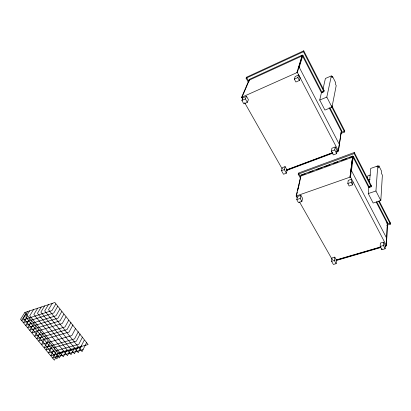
<?xml version="1.0" encoding="UTF-8"?>
<svg xmlns="http://www.w3.org/2000/svg" width="411" height="411" viewBox="0 0 411 411"><rect width="100%" height="100%" fill="white"/><g stroke="black" fill="none" stroke-linecap="round" stroke-linejoin="round"><path stroke-width="0.62" d="M386.741 225.29L390.404 224.17L390.45 222.978L379.055 200.763M385.184 246.22L386.407 245.86L387.337 222.315L376.779 201.806M386.407 245.86L387.439 223.42L386.854 223.276M385.122 248.768L385.287 245.377L383.586 242.136L380.36 243.086L380.165 246.461L381.881 249.708L385.122 248.768L383.412 245.511L383.586 242.136M381.881 249.708L381.942 248.578M299.655 181.996L300.795 176.098L352.566 157.182L352.725 157.49L353.177 157.321L368.785 187.611L368.261 193.566L373.173 203.044L380.822 200.547L382.379 175.168L381.387 173.19L381.521 171.079L378.942 165.926L376.82 166.676M378.942 165.926L378.793 168.022L377.75 165.946L370.717 168.428L369.479 182.669M380.822 200.547L375.937 190.997L377.75 165.946M368.785 187.611L371.215 186.789L371.308 185.654L354.297 152.496L298.448 173.072L298.186 174.156L300.677 178.61M367.598 178.102L367.799 175.923L370.481 174.994M352.556 184.852L351.23 182.325L351.621 179.201L348.23 180.388L347.819 183.506L349.15 186.029L352.556 184.852L352.936 181.724M371.215 186.789L354.164 153.575L354.297 152.496M349.247 157.726L353.316 156.237L351.472 170.668L351.009 170.832L352.705 156.098L301.047 175.009L296.156 196.032L297.292 198.051M385.045 245.65L386.273 245.295L350.48 176.982L351.323 170.375L350.86 170.544L351.009 170.832M336.136 263.657L336.583 260.297L334.795 257.137L332.052 257.944L331.579 261.288L333.378 264.453L336.136 263.657L334.338 260.482L334.795 257.137M341.048 133.38L344.608 132.003L344.772 130.955L331.795 105.606M336.542 151.782L338.33 151.114L341.49 130.328L330.09 108.134M338.33 151.114L341.371 131.052M336.671 153.657L337.164 150.662L335.232 146.968L331.908 148.222L331.379 151.202L333.331 154.901L336.671 153.657L334.724 149.943L335.232 146.968M249.087 80.633L248.902 80.304L301.977 55.988L302.157 56.338L302.624 56.122L321.423 92.675L319.727 100.058L324.916 110.076L331.98 107.189L336.203 85.586L335.366 83.921L335.628 82.606L332.489 76.359L331.328 76.862M332.489 76.359L332.216 77.653L331.333 75.896L325.409 78.46L323.036 88.894M331.98 107.189L326.812 97.094L331.333 75.896M301.885 201.447L302.568 198.323L300.873 195.323L297.472 196.515L296.757 199.623L298.463 202.623L301.885 201.447L300.179 198.431L300.873 195.323M321.423 92.675L323.919 91.617L324.135 90.646L303.75 50.82L246.487 77.247L246.086 78.167L248.583 82.647M296.763 194.46L297.343 191.968M297.631 190.719L298.931 185.114M298.052 189.029L299.758 181.672M286.339 173.201L287.135 170.2L285.111 166.614L282.295 167.673L281.473 170.663L283.513 174.254L286.339 173.201L284.299 169.599L285.111 166.614M299.388 80.479L300.164 77.849L298.653 74.956L295.17 76.508L294.358 79.128L295.884 82.02L299.388 80.479L297.862 77.576L298.653 74.956M298.807 67.25L302.434 55.434L302.255 55.084L249.297 79.38L241.622 97.309L242.783 99.38M337.01 150.986L338.202 150.539L297.353 72.428L299.049 66.911L298.571 67.127M299.218 67.245L302.897 55.223L302.434 55.434M296.87 72.649L302.255 55.084M323.919 91.617L303.472 51.714L303.75 50.82M247.324 102.339L248.419 99.662L246.487 96.241L243.009 97.792L241.879 100.454L243.826 103.88L247.324 102.339L245.382 98.897L246.487 96.241M242.069 97.063L243.574 93.544M243.8 93.107L244.822 90.61M245.028 90.23L246.076 87.677M246.256 87.353L248.085 82.981M248.717 81.599L249.205 80.448M81.584 345.831L78.27 352.679L44.696 310.901L48.447 304.654M86.721 342.296L82.072 351.631L48.498 309.663L52.223 303.41L54.807 302.439L88.124 344.557L58.264 352.951L54.35 360.18L20.55 319.29L24.876 312.442L52.223 303.41M84.229 340.21L80.592 347.326L50.666 355.721M78.003 346.843L74.448 353.737L40.874 312.144L44.645 305.912M82.544 337.02L78.804 344.264L48.488 352.864L52.151 346.283M74.607 347.798L71.026 354.678L37.458 313.254L41.254 307.032M80.124 333.958L76.348 341.181L46.032 349.895L49.726 343.329M71.052 348.8L67.445 355.669L33.877 314.42L37.699 308.209M78.342 331.703L74.535 338.916L44.224 347.706L47.943 341.151M66.931 349.961L63.294 356.815L29.731 315.766L33.579 309.565M75.681 328.343L71.838 335.53L41.526 344.444L45.282 337.904M60.494 352.186L56.888 358.88L23.412 318.253L27.48 311.774M72.937 324.87L69.053 332.042L38.742 341.073L42.538 334.554M56.369 351.313L52.726 357.991L83.037 349.571M70.98 322.399L67.065 329.55L36.759 338.674L40.581 332.165M50.743 355.7L54.565 348.759M68.704 320.251L64.995 326.956L34.688 336.167L38.536 329.673M65.981 316.814L62.236 323.498L31.93 332.833L35.819 326.355M63.859 314.132L60.083 320.801L29.751 330.244L33.563 323.955M61.789 311.512L57.982 318.165L27.65 327.701L31.493 321.428M63.294 350.984L59.318 357.914L25.759 317.061L29.633 310.87M59.862 309.077L56.024 315.72L25.703 325.342L29.566 319.08M57.684 306.329L53.82 312.951L23.499 322.676L27.393 316.424M55.824 303.981L51.93 310.588L21.613 320.395L25.533 314.158M246.086 78.167L303.472 51.714M241.622 97.309L297.353 72.428M241.817 97.648L242.279 97.515L241.838 97.71M241.879 100.454L245.382 98.897M294.358 79.128L297.862 77.576M324.135 90.646L322.476 91.35L323.036 92.449M319.727 100.058L326.812 97.094M341.181 132.347L344.772 130.955M331.379 151.202L334.724 149.943M281.473 170.663L284.299 169.599M286.4 169.933L332.247 152.769M286.929 169.959L332.797 152.794M336.969 151.233L338.161 150.786M286.508 170.493L332.972 153.118M298.186 174.156L354.164 153.575M301.617 175.153L301.047 175.009M302.219 174.932L305.234 173.827M308.851 172.507L313.074 170.961M316.691 169.64L322.116 167.652M324.526 166.768L329.951 164.785M333.573 163.46L337.791 161.919M341.407 160.593L346.833 158.61M296.156 196.032L350.48 176.982M296.326 196.33L296.778 196.232L296.341 196.381M296.757 199.623L300.179 198.431M347.819 183.506L351.23 182.325M368.256 180.013L370.044 179.396M371.308 185.654L369.155 186.383L369.72 187.488M368.261 193.566L375.937 190.997M386.89 222.454L387.337 222.315M387.409 223.913L390.45 222.978M380.165 246.461L383.412 245.511M331.579 261.288L334.338 260.482M336.039 259.978L380.761 246.903M336.003 260.255L380.74 247.186M385.035 245.932L386.258 245.573M336.157 260.533L380.894 247.473M24.876 312.442L58.264 352.951M244.673 102.714L282.162 168.823M299.501 201.94L332.345 259.762M298.756 173.627L300.616 176.966M246.487 77.247L248.979 81.722M351.323 170.375L386.607 238.087M299.049 66.911L339.234 144.189M353.316 156.237L369.448 187.565M376.245 202.089L387.28 223.502M378.69 201.349L390.404 224.17M302.897 55.223L322.193 92.773M329.119 107.641L341.32 131.366M331.888 107.173L344.608 132.003M352.705 156.098L350.008 177.146L352.72 156.118"/></g></svg>
